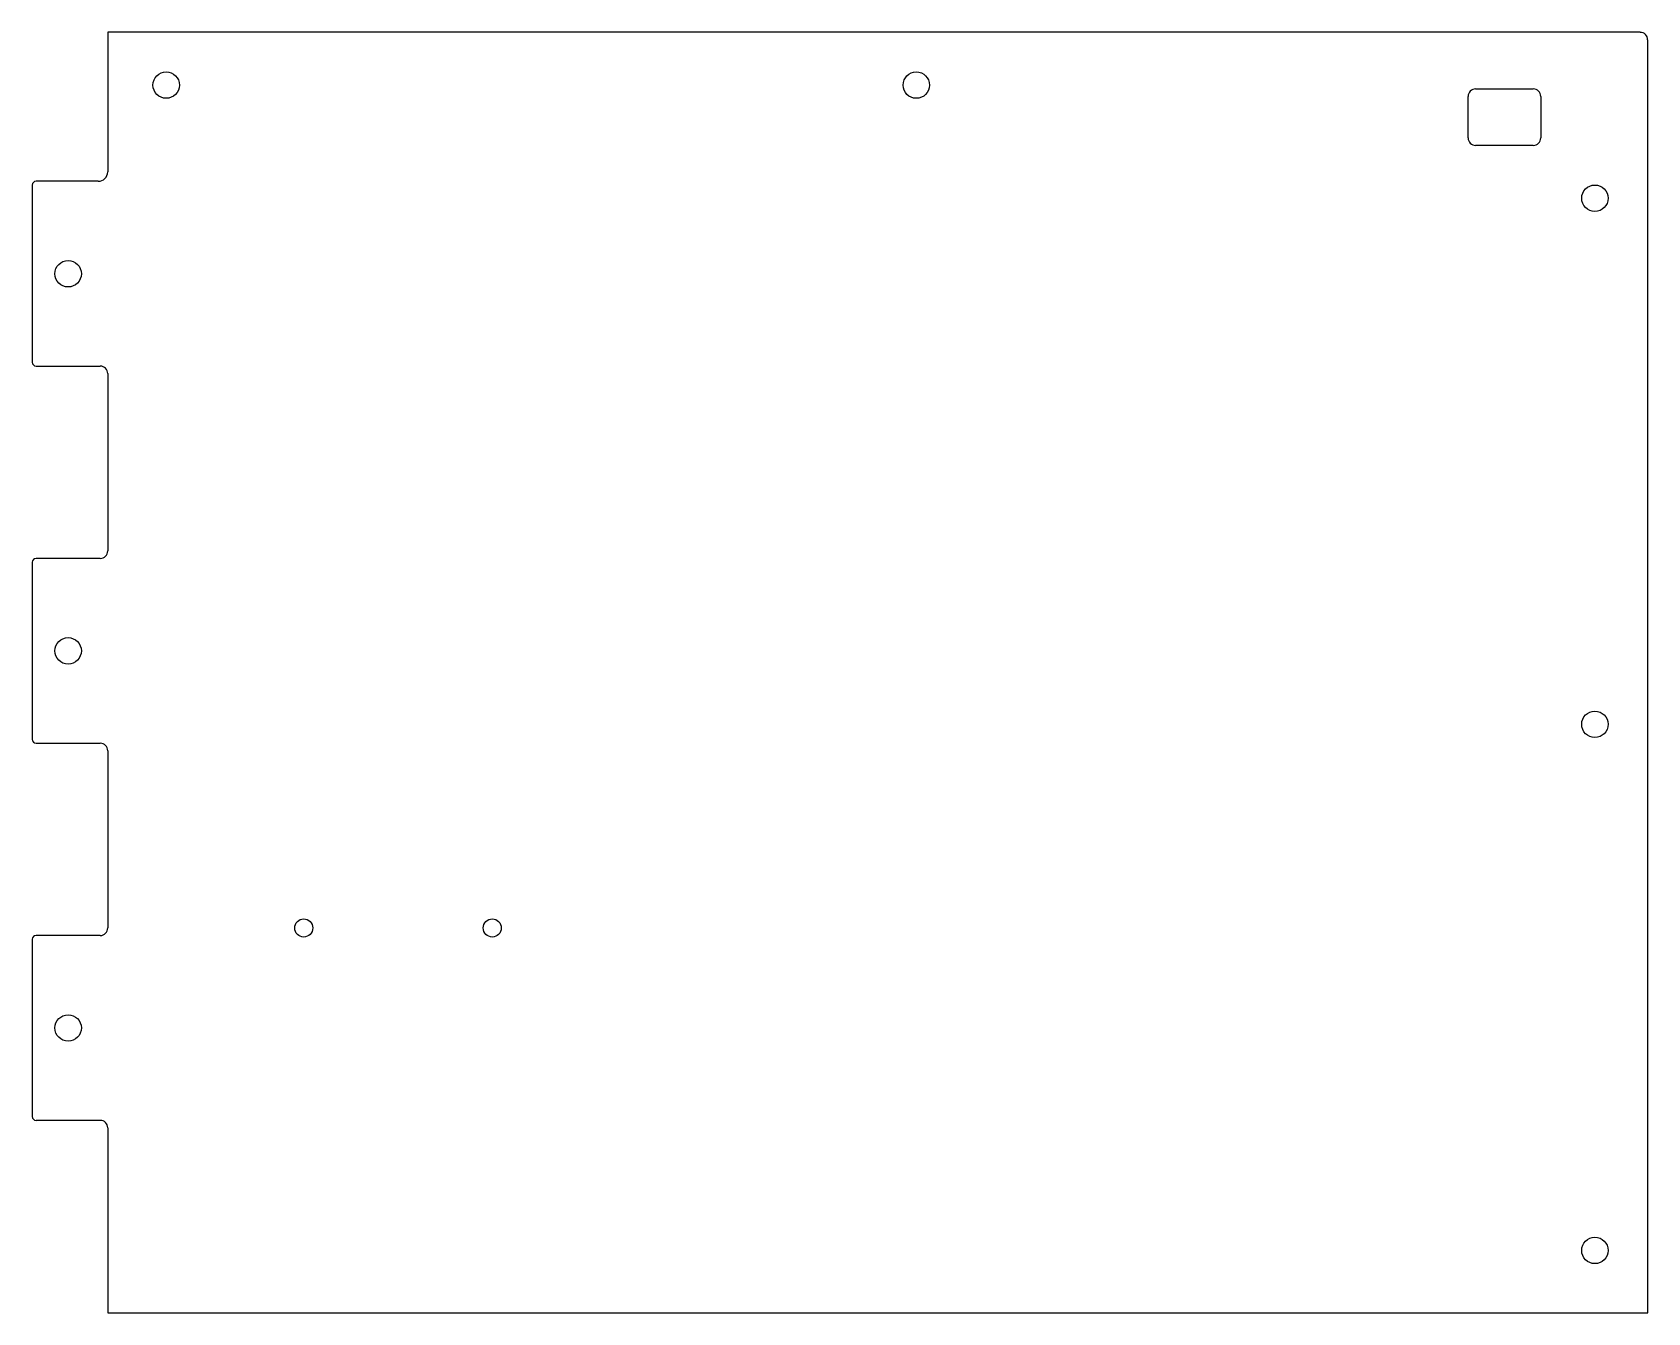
# Model space of a CAD drawing. Header units: inches. Extents: x -8.4 to 8.4, y -6.7 to 6.7.
import ezdxf

# ---------------------------------------------------------------- set-up
doc = ezdxf.new("R2010")
doc.units = ezdxf.units.IN
doc.layers.add('CUTOUTS', color=1, linetype='CONTINUOUS')
doc.layers.add('PERIMETER', color=5, linetype='CONTINUOUS')

msp = doc.modelspace()

# ---------------------------------------------------------------- linework, layer by layer
at = {"layer": 'CUTOUTS'}
for p, q in [((6.638, 6.093), (7.24, 6.093)), ((6.559, 5.581), (6.559, 6.014)), ((7.319, 6.014), (7.319, 5.581)), ((7.24, 5.502), (6.638, 5.502))]:
    msp.add_line(p, q, dxfattribs=at)
for centre, radius in [((-7.037, 6.132), 0.138), ((0.797, 6.132), 0.138), ((7.884, 4.951), 0.138), ((-8.061, 4.163), 0.138), ((-8.061, 0.226), 0.138), ((7.884, -0.541), 0.138), ((-5.6, -2.667), 0.0945), ((-3.632, -2.667), 0.0945), ((-8.061, -3.711), 0.138), ((7.884, -6.033), 0.138)]:
    msp.add_circle(centre, radius, dxfattribs=at)
for centre, start, end in [((6.638, 6.014), 90, 180), ((7.24, 6.014), 0, 90), ((6.638, 5.581), 180, 270), ((7.24, 5.581), -90, 0)]:
    msp.add_arc(centre, 0.0787, start, end, dxfattribs=at)
at = {"layer": 'PERIMETER'}
for p, q in [((8.356, 6.683), (-7.648, 6.683)), ((-7.648, 6.683), (-7.648, 5.226)), ((8.435, -6.683), (8.435, 6.604)), ((-8.435, 5.089), (-8.435, 3.238)), ((-7.746, 5.128), (-8.396, 5.128)), ((-8.396, 3.199), (-7.726, 3.199)), ((-7.648, 3.12), (-7.648, 1.27)), ((-7.726, 1.191), (-8.396, 1.191)), ((-8.435, 1.152), (-8.435, -0.699)), ((-8.396, -0.738), (-7.726, -0.738)), ((-7.648, -0.817), (-7.648, -2.667)), ((-8.435, -2.785), (-8.435, -4.636)), ((-7.726, -2.746), (-8.396, -2.746)), ((-8.396, -4.675), (-7.726, -4.675)), ((-7.648, -4.754), (-7.648, -6.683)), ((-7.648, -6.683), (8.435, -6.683))]:
    msp.add_line(p, q, dxfattribs=at)
for centre, radius, start, end in [((8.356, 6.604), 0.0787, 0, 90), ((-8.396, 5.089), 0.0394, 90, 180), ((-7.746, 5.226), 0.0984, -90, 0), ((-8.396, 3.238), 0.0394, 180, 270), ((-7.726, 3.12), 0.0787, 0, 90), ((-8.396, 1.152), 0.0394, 90, 180), ((-7.726, 1.27), 0.0787, -90, 0), ((-8.396, -0.699), 0.0394, 180, 270), ((-7.726, -0.817), 0.0787, 0, 90), ((-7.726, -2.667), 0.0787, -90, 0), ((-8.396, -2.785), 0.0394, 90, 180), ((-8.396, -4.636), 0.0394, 180, 270), ((-7.726, -4.754), 0.0787, 0, 90)]:
    msp.add_arc(centre, radius, start, end, dxfattribs=at)

doc.saveas('drawing.dxf')
